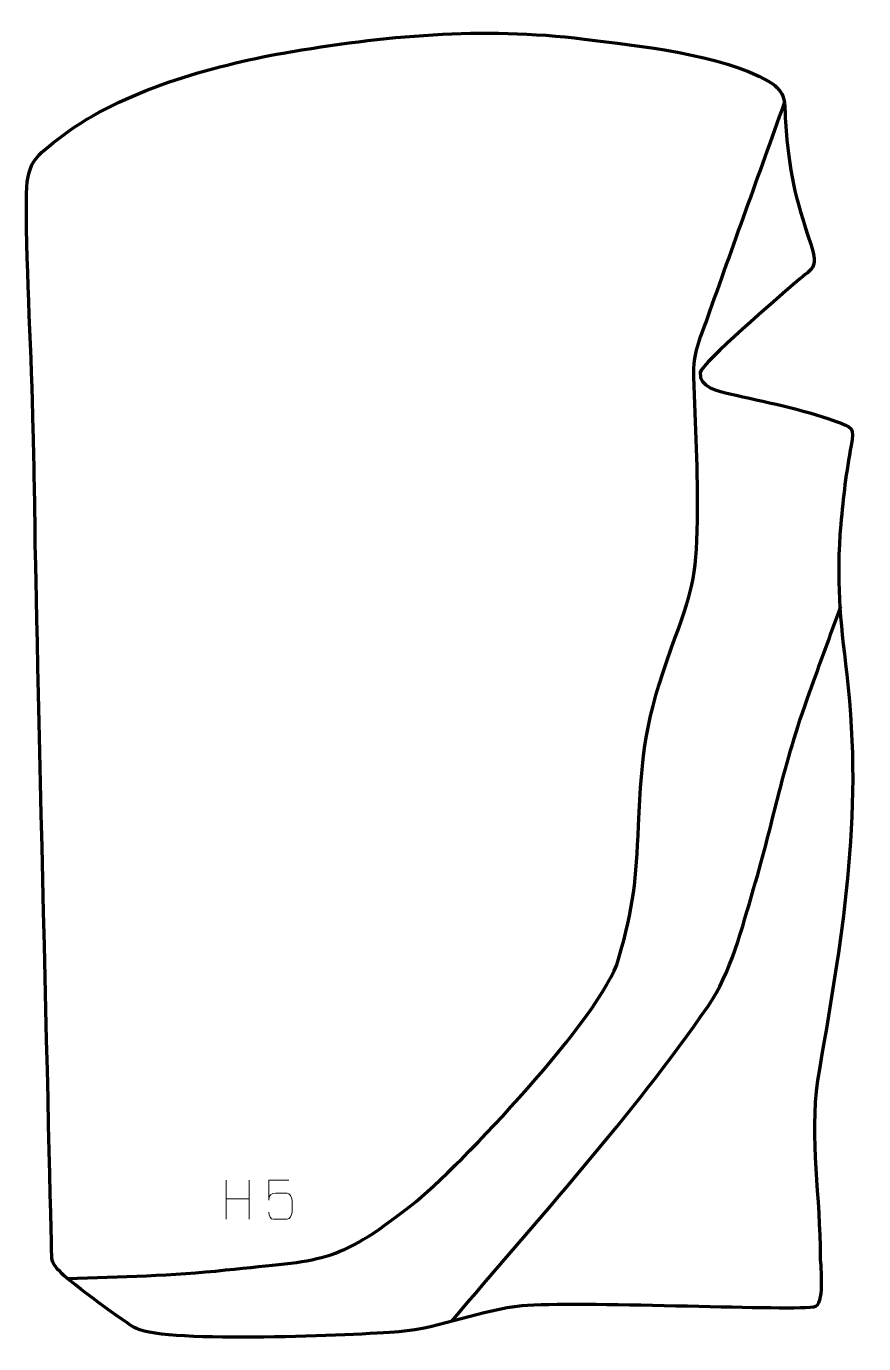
# Model space of a CAD drawing. Header units: millimetres. Extents: x -535 to 1, y -94 to 749.
import ezdxf

# ---------------------------------------------------------------- set-up
doc = ezdxf.new("R2010")
doc.units = ezdxf.units.MM
doc.header["$MEASUREMENT"] = 0
doc.layers.add('layer 2', color=7, linetype='Continuous')
doc.layers.add('layer 3', color=7, linetype='Continuous')

msp = doc.modelspace()

# ---------------------------------------------------------------- linework, layer by layer
at = {"layer": 'layer 2', "color": 142, "lineweight": 158}
for points, knots in [([(-508.3065, -52.2401), (-473.8353, -51.0529), (-441.5937, -50.5816), (-407.1257, -46.8526), (-407.1257, -46.8526), (-344.8183, -40.1659), (-337.3352, -43.7015), (-288.4037, -5.6492), (-288.4037, -5.6492), (-256.4701, 20.2036), (-166.3375, 115.5259), (-155.7697, 152.0204), (-155.7697, 152.0204), (-146.0577, 185.8201), (-144.4975, 202.6345), (-143.0282, 237.4929), (-143.0282, 237.4929), (-141.0477, 284.4753), (-138.2694, 306.0674), (-122.1107, 350.7922), (-122.1107, 350.7922), (-108.6578, 388.0281), (-106.1185, 394.5813), (-105.3625, 432.9424), (-105.3625, 432.9424), (-104.8527, 463.6292), (-106.5609, 493.8886), (-107.6235, 524.5136), (-107.6235, 524.5136), (-108.0279, 540.6591), (-104.0807, 547.3557), (-98.8729, 562.2178), (-98.8729, 562.2178), (-82.7821, 608.1379), (-65.9778, 653.9207), (-49.7074, 699.8089)], [0, 0, 0, 0, 0.1, 0.1, 0.1, 0.1, 0.2, 0.2, 0.2, 0.2, 0.3, 0.3, 0.3, 0.3, 0.4, 0.4, 0.4, 0.4, 0.5, 0.5, 0.5, 0.5, 0.6, 0.6, 0.6, 0.6, 0.7, 0.7, 0.7, 0.7, 0.8, 0.8, 0.8, 0.8, 1, 1, 1, 1]), ([(-262.7236, -79.8522), (-207.946, -15.1974), (-146.6242, 52.4217), (-98.5401, 121.9688), (-98.5401, 121.9688), (-84.0969, 142.9304), (-76.5382, 172.6718), (-69.391, 197.021), (-69.391, 197.021), (-56.1905, 241.838), (-50.9006, 275.2056), (-33.6292, 322.7273), (-33.6292, 322.7273), (-26.9965, 340.9768), (-20.3669, 359.2273), (-13.7382, 377.4782)], [0, 0, 0, 0, 0.2, 0.2, 0.2, 0.2, 0.4, 0.4, 0.4, 0.4, 0.6, 0.6, 0.6, 0.6, 1, 1, 1, 1])]:
    msp.add_open_spline(points, degree=3, knots=knots, dxfattribs=at)
at = {"layer": 'layer 3', "color": 242, "lineweight": 158}
msp.add_open_spline([(-518.2422, -39.0644), (-518.1076, -43.1003), (-514.9091, -45.7353), (-511.8077, -49.0768), (-511.8077, -49.0768), (-506.9047, -54.3595), (-470.1374, -81.5643), (-464.1543, -84.3919), (-464.1543, -84.3919), (-443.8481, -93.9884), (-323.0034, -88.5589), (-296.2596, -86.3751), (-296.2596, -86.3751), (-269.1662, -84.0426), (-243.2186, -72.2732), (-217.4353, -69.8566), (-217.4353, -69.8566), (-183.0603, -66.6347), (-51.9985, -73.019), (-31.0448, -70.688), (-31.0448, -70.688), (-23.9313, -69.8967), (-26.54, -44.7418), (-26.8745, -38.7751), (-26.8745, -38.7751), (-26.6581, -1.1991), (-33.7919, 37.342), (-28.5874, 74.4137), (-28.5874, 74.4137), (-13.1063, 164.5335), (0.9497, 242.0622), (-9.8701, 334.1808), (-9.8701, 334.1808), (-14.1864, 370.9293), (-16.7397, 393.7153), (-13.6739, 430.3739), (-13.6739, 430.3739), (-12.2078, 447.5155), (-10.1725, 463.8127), (-7.083, 480.7621), (-7.083, 480.7621), (-4.9788, 492.3054), (-5.8597, 492.174), (-17.2459, 496.2881), (-17.2459, 496.2881), (-38.2834, 503.8893), (-62.7288, 508.6893), (-84.6614, 513.8003), (-84.6614, 513.8003), (-91.4424, 515.4014), (-104.83, 517.9979), (-103.6595, 527.3776), (-103.6595, 527.3776), (-102.3128, 533.4724), (-52.5311, 576.2092), (-44.03, 583.7233), (-44.03, 583.7233), (-31.7213, 594.6972), (-27.6198, 593.0499), (-32.7987, 609.4676), (-32.7987, 609.4676), (-43.2567, 640.5072), (-46.7057, 654.9815), (-49.0019, 687.8613), (-49.0019, 687.8613), (-49.8773, 700.7631), (-48.0458, 706.1609), (-59.6386, 713.6705), (-59.6386, 713.6705), (-90.6306, 731.1185), (-142.3512, 736.2962), (-177.8372, 740.708), (-177.8372, 740.708), (-243.3489, 748.8528), (-305.6788, 742.8874), (-370.3564, 731.7509), (-370.3564, 731.7509), (-415.4055, 723.675), (-473.9239, 707.3766), (-510.5819, 679.4116), (-510.5819, 679.4116), (-529.6342, 664.8926), (-534.5332, 662.4578), (-534.5412, 637.5288), (-534.5412, 637.5288), (-534.5135, 588.4305), (-531.0007, 539.4639), (-530.1095, 490.3855), (-530.1095, 490.3855), (-529.7076, 467.415), (-528.9169, 442.725), (-528.8477, 420.0432), (-528.8477, 420.0432), (-528.7785, 397.3614), (-518.2422, -39.0644), (-518.2422, -39.0644)], degree=3, knots=[0, 0, 0, 0, 0.04, 0.04, 0.04, 0.04, 0.08, 0.08, 0.08, 0.08, 0.12, 0.12, 0.12, 0.12, 0.16, 0.16, 0.16, 0.16, 0.2, 0.2, 0.2, 0.2, 0.24, 0.24, 0.24, 0.24, 0.28, 0.28, 0.28, 0.28, 0.32, 0.32, 0.32, 0.32, 0.36, 0.36, 0.36, 0.36, 0.4, 0.4, 0.4, 0.4, 0.44, 0.44, 0.44, 0.44, 0.48, 0.48, 0.48, 0.48, 0.52, 0.52, 0.52, 0.52, 0.56, 0.56, 0.56, 0.56, 0.6, 0.6, 0.6, 0.6, 0.64, 0.64, 0.64, 0.64, 0.68, 0.68, 0.68, 0.68, 0.72, 0.72, 0.72, 0.72, 0.76, 0.76, 0.76, 0.76, 0.8, 0.8, 0.8, 0.8, 0.84, 0.84, 0.84, 0.84, 0.88, 0.88, 0.88, 0.88, 0.92, 0.92, 0.92, 0.92, 1, 1, 1, 1], dxfattribs=at)
at = {"layer": 'layer 3', "color": 250, "lineweight": 9}
for points in [[(-406.7349, 10.5447), (-406.7349, 10.5447), (-406.7349, -14.2328), (-406.7349, -14.2328)], [(-392.0916, 10.5447), (-392.0916, 10.5447), (-392.0916, -14.4088), (-392.0916, -14.4088)], [(-406.7349, -1.3376), (-406.7349, -1.3376), (-392.0916, -1.3372), (-392.0916, -1.3372)]]:
    msp.add_open_spline(points, degree=3, dxfattribs=at)
msp.add_open_spline([(-366.6975, 10.5227), (-366.6975, 10.5227), (-379.5492, 10.5227), (-379.5492, 10.5227), (-379.5492, 10.5227), (-379.5489, 6.2921), (-379.5489, 2.0612), (-379.5492, -2.17), (-379.5492, -2.17), (-379.5495, 1.1401), (-377.9185, 2.2119), (-375.1065, 2.2724), (-375.1065, 2.2724), (-372.6669, 2.2727), (-370.2274, 2.2727), (-367.7882, 2.2724), (-367.7882, 2.2724), (-366.1384, 2.2792), (-364.6635, -0.1013), (-364.635, -2.17), (-364.635, -2.17), (-364.6353, -4.7573), (-364.6353, -7.3449), (-364.635, -9.9326), (-364.635, -9.9326), (-364.5888, -11.892), (-366.0882, -14.3283), (-367.7141, -14.3868), (-367.7141, -14.3868), (-369.6706, -14.3865), (-374.5656, -14.3865), (-376.5226, -14.3868), (-376.5226, -14.3868), (-378.3681, -14.3956), (-379.4752, -12.4308), (-379.496, -9.8797)], degree=3, knots=[0, 0, 0, 0, 0.1, 0.1, 0.1, 0.1, 0.2, 0.2, 0.2, 0.2, 0.3, 0.3, 0.3, 0.3, 0.4, 0.4, 0.4, 0.4, 0.5, 0.5, 0.5, 0.5, 0.6, 0.6, 0.6, 0.6, 0.7, 0.7, 0.7, 0.7, 0.8, 0.8, 0.8, 0.8, 1, 1, 1, 1], dxfattribs=at)

doc.saveas('drawing.dxf')
